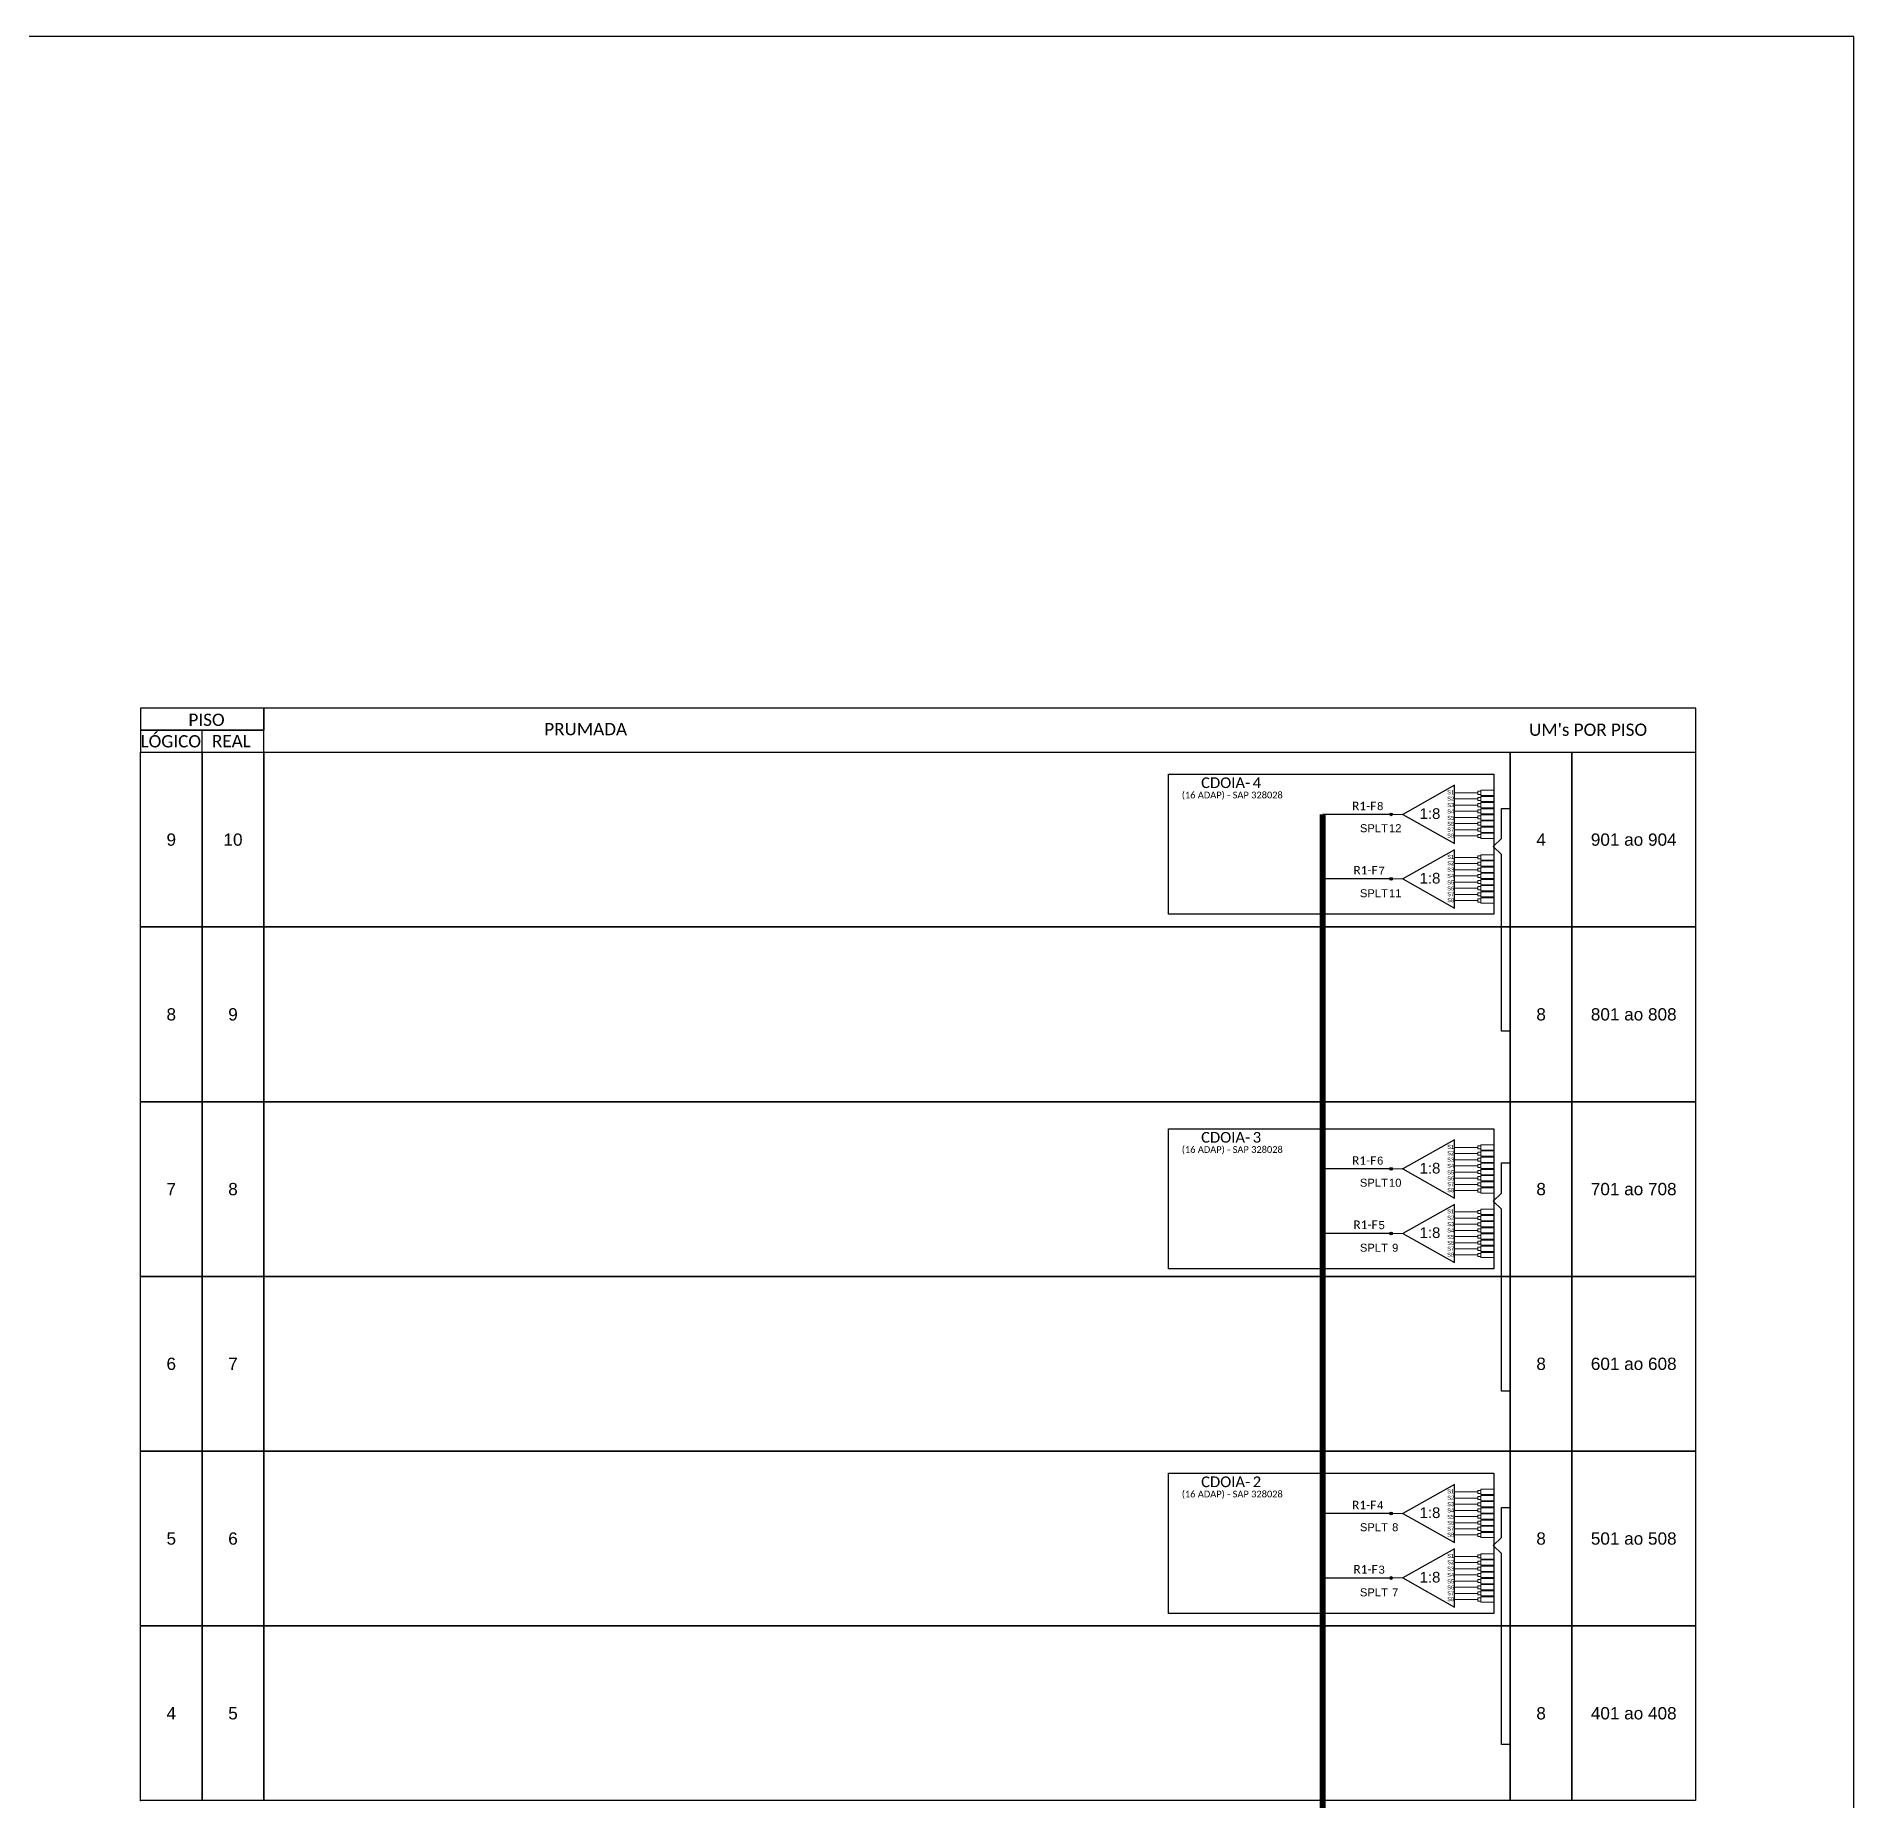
# Model space of a CAD drawing. Extents: x -95 to 749, y 705 to 1978.
# Drawn here: x 510.8 to 749.2, y 1067.6 to 1299 of the extents above; entities that cross this region are included whole.
import ezdxf
from ezdxf.enums import TextEntityAlignment as Align

# ---------------------------------------------------------------- set-up
doc = ezdxf.new("R2010")
doc.units = 0
doc.styles.add('ARIAL', font='arial.ttf')
doc.styles.add('WMF-Calibri0', font='calibri.ttf')

# ---------------------------------------------------------------- blocks, each defined once
blk = doc.blocks.new('SPLT_1-8_SC-APC')
at = {"color": 1}
blk.add_lwpolyline([(-7.37, -2.1), (-17.04, -7.55), (-7.37, -13), (-7.37, -2.1)], dxfattribs=at)
at = {"color": 3, "lineweight": 0}
for points in [[(-2.99, -3.22), (-2.41, -3.22), (-2.41, -3.8), (-2.99, -3.8)], [(-2.99, -4.38), (-2.41, -4.38), (-2.41, -4.95), (-2.99, -4.95)], [(-2.99, -5.53), (-2.41, -5.53), (-2.41, -6.1), (-2.99, -6.1)], [(-2.99, -6.68), (-2.41, -6.68), (-2.41, -7.26), (-2.99, -7.26)], [(-2.99, -7.84), (-2.41, -7.84), (-2.41, -8.41), (-2.99, -8.41)], [(-2.99, -8.99), (-2.41, -8.99), (-2.41, -9.56), (-2.99, -9.56)], [(-2.99, -10.14), (-2.41, -10.14), (-2.41, -10.72), (-2.99, -10.72)], [(-2.99, -11.3), (-2.41, -11.3), (-2.41, -11.87), (-2.99, -11.87)]]:
    blk.add_lwpolyline(points, close=True, dxfattribs=at)
for points in [[(-2.41, -3.02), (-2.41, -4)], [(-2.41, -3.02), (0, -3.02)], [(-2.99, -3.51), (-7.37, -3.51)], [(-7.37, -4.66), (-2.99, -4.66)], [(-7.37, -5.82), (-2.99, -5.82)], [(-2.41, -4), (0, -4)], [(-2.41, -4.17), (-2.41, -5.16)], [(-2.41, -4.17), (0, -4.17)], [(-2.41, -5.16), (0, -5.16)], [(-2.41, -5.32), (-2.41, -6.31)], [(-2.41, -5.32), (0, -5.32)], [(-2.41, -6.31), (0, -6.31)], [(-2.41, -6.48), (-2.41, -7.46)], [(-2.41, -6.48), (0, -6.48)], [(-7.37, -6.97), (-2.99, -6.97)], [(-7.37, -8.12), (-2.99, -8.12)], [(-7.37, -9.28), (-2.99, -9.28)], [(-2.41, -7.46), (0, -7.46)], [(-2.41, -7.63), (-2.41, -8.62)], [(-2.41, -7.63), (0, -7.63)], [(-2.41, -8.62), (0, -8.62)], [(-2.41, -8.78), (-2.41, -9.77)], [(-2.41, -8.78), (0, -8.78)], [(-2.41, -9.77), (0, -9.77)], [(-2.41, -9.94), (-2.41, -10.92)], [(-2.41, -9.94), (0, -9.94)], [(-7.37, -10.43), (-2.99, -10.43)], [(-7.37, -11.58), (-2.99, -11.58)], [(-2.41, -10.92), (0, -10.92)], [(-2.41, -11.09), (-2.41, -12.08)], [(-2.41, -11.09), (0, -11.09)], [(-2.41, -12.08), (0, -12.08)]]:
    blk.add_lwpolyline(points, dxfattribs=at)
at = {"color": 1, "lineweight": 0}
blk.add_lwpolyline([(-17.04, -7.55), (-19.26, -7.55)], dxfattribs=at)
at = {"color": 1, "style": 'ARIAL'}
for s, height, p in [('S1', 0.75, (-8.74, -3.78)), ('1:8', 2, (-13.91, -8.4)), ('S2', 0.75, (-8.74, -4.97)), ('S3', 0.75, (-8.74, -6.18)), ('S4', 0.75, (-8.74, -7.36)), ('S5', 0.75, (-8.74, -8.57)), ('S6', 0.75, (-8.74, -9.69)), ('S7', 0.75, (-8.74, -10.78)), ('S8', 0.75, (-8.74, -11.9))]:
    blk.add_text(s, height=height, dxfattribs=at).set_placement(p)

msp = doc.modelspace()

# ---------------------------------------------------------------- hatches: boundary and pattern name
h = msp.add_hatch(color=3)
h.dxf.hatch_style = 1
edge = h.paths.add_edge_path()
edge.add_arc((688.55, 1196.97), 0.179, 0, 360)
h = msp.add_hatch(color=3)
h.dxf.hatch_style = 1
edge = h.paths.add_edge_path()
edge.add_arc((688.55, 1188.5), 0.179, 0, 360)
h = msp.add_hatch(color=3)
h.dxf.hatch_style = 1
edge = h.paths.add_edge_path()
edge.add_arc((688.55, 1150.46), 0.179, 0, 360)
h = msp.add_hatch(color=3)
h.dxf.hatch_style = 1
edge = h.paths.add_edge_path()
edge.add_arc((688.55, 1141.99), 0.179, 0, 360)
h = msp.add_hatch(color=3)
h.dxf.hatch_style = 1
edge = h.paths.add_edge_path()
edge.add_arc((688.55, 1105.27), 0.179, 0, 360)
h = msp.add_hatch(color=3)
h.dxf.hatch_style = 1
edge = h.paths.add_edge_path()
edge.add_arc((688.55, 1096.8), 0.179, 0, 360)

# ---------------------------------------------------------------- linework, layer by layer
for points in [[(-89.32, 705.02), (749.25, 705.02), (749.25, 1299.02), (-89.32, 1299.02), (-89.32, 705.02)], [(540.66, 1205.12), (728.52, 1205.12), (728.52, 1210.88), (540.66, 1210.88), (540.66, 1210.88), (540.66, 1208)], [(532.56, 1205.12), (532.56, 1208)]]:
    msp.add_lwpolyline(points)
for points in [[(524.46, 1208), (540.66, 1208), (540.66, 1210.88), (524.46, 1210.88)], [(524.46, 1205.12), (540.66, 1205.12), (540.66, 1208), (524.46, 1208)]]:
    msp.add_lwpolyline(points, close=True)
at = {"color": 7}
for points in [[(524.46, 1205.12), (532.56, 1205.12), (532.56, 1182.2), (524.46, 1182.2)], [(532.56, 1205.12), (540.66, 1205.12), (540.66, 1182.2), (532.56, 1182.2)], [(540.66, 1205.12), (704.19, 1205.12), (704.19, 1182.2), (540.66, 1182.2)], [(704.19, 1205.12), (712.29, 1205.12), (712.29, 1182.2), (704.19, 1182.2)], [(712.29, 1205.12), (728.49, 1205.12), (728.49, 1182.2), (712.29, 1182.2)], [(524.46, 1182.2), (532.56, 1182.2), (532.56, 1159.28), (524.46, 1159.28)], [(532.56, 1182.2), (540.66, 1182.2), (540.66, 1159.28), (532.56, 1159.28)], [(540.66, 1182.2), (704.19, 1182.2), (704.19, 1159.28), (540.66, 1159.28)], [(704.19, 1182.2), (712.29, 1182.2), (712.29, 1159.28), (704.19, 1159.28)], [(712.29, 1182.2), (728.49, 1182.2), (728.49, 1159.28), (712.29, 1159.28)], [(524.46, 1159.28), (532.56, 1159.28), (532.56, 1136.36), (524.46, 1136.36)], [(532.56, 1159.28), (540.66, 1159.28), (540.66, 1136.36), (532.56, 1136.36)], [(540.66, 1159.28), (704.19, 1159.28), (704.19, 1136.36), (540.66, 1136.36)], [(704.19, 1159.28), (712.29, 1159.28), (712.29, 1136.36), (704.19, 1136.36)], [(712.29, 1159.28), (728.49, 1159.28), (728.49, 1136.36), (712.29, 1136.36)], [(524.46, 1136.36), (532.56, 1136.36), (532.56, 1113.44), (524.46, 1113.44)], [(532.56, 1136.36), (540.66, 1136.36), (540.66, 1113.44), (532.56, 1113.44)], [(540.66, 1136.36), (704.19, 1136.36), (704.19, 1113.44), (540.66, 1113.44)], [(704.19, 1136.36), (712.29, 1136.36), (712.29, 1113.44), (704.19, 1113.44)], [(712.29, 1136.36), (728.49, 1136.36), (728.49, 1113.44), (712.29, 1113.44)], [(524.46, 1113.44), (532.56, 1113.44), (532.56, 1090.52), (524.46, 1090.52)], [(532.56, 1113.44), (540.66, 1113.44), (540.66, 1090.52), (532.56, 1090.52)], [(540.66, 1113.44), (704.19, 1113.44), (704.19, 1090.52), (540.66, 1090.52)], [(704.19, 1113.44), (712.29, 1113.44), (712.29, 1090.52), (704.19, 1090.52)], [(712.29, 1113.44), (728.49, 1113.44), (728.49, 1090.52), (712.29, 1090.52)], [(524.46, 1090.52), (532.56, 1090.52), (532.56, 1067.6), (524.46, 1067.6)], [(532.56, 1090.52), (540.66, 1090.52), (540.66, 1067.6), (532.56, 1067.6)], [(540.66, 1090.52), (704.19, 1090.52), (704.19, 1067.6), (540.66, 1067.6)], [(704.19, 1090.52), (712.29, 1090.52), (712.29, 1067.6), (704.19, 1067.6)], [(712.29, 1090.52), (728.49, 1090.52), (728.49, 1067.6), (712.29, 1067.6)]]:
    msp.add_lwpolyline(points, close=True, dxfattribs=at)
at = {"color": 1}
for points in [[(702.04, 1185.52), (702.04, 1185.52), (702.04, 1183.86), (659.36, 1183.86), (659.36, 1202.25), (664.85, 1202.25)], [(702.04, 1139.02), (702.04, 1139.02), (702.04, 1137.35), (659.36, 1137.35), (659.36, 1155.74), (664.85, 1155.74)], [(702.04, 1093.83), (702.04, 1093.83), (702.04, 1092.16), (659.36, 1092.16), (659.36, 1110.55), (664.85, 1110.55)]]:
    msp.add_lwpolyline(points, dxfattribs=at)
for points in [[(659.36, 1202.25), (702.04, 1202.25), (702.04, 1183.86), (659.36, 1183.86)], [(659.36, 1155.74), (702.04, 1155.74), (702.04, 1137.35), (659.36, 1137.35)], [(659.36, 1110.55), (702.04, 1110.55), (702.04, 1092.16), (659.36, 1092.16)]]:
    msp.add_lwpolyline(points, close=True, dxfattribs=at)
at = {"color": 5, "const_width": 0.77}
msp.add_lwpolyline([(652.89, 989.47), (652.89, 1008.37), (679.58, 1008.37), (679.58, 1196.97)], dxfattribs=at)
at = {"color": 5}
for points in [[(688.55, 1196.97), (679.58, 1196.97)], [(688.55, 1188.5), (679.58, 1188.5)], [(688.55, 1150.46), (679.58, 1150.46)], [(688.55, 1141.99), (679.58, 1141.99)], [(688.55, 1105.27), (679.58, 1105.27)], [(688.55, 1096.8), (679.58, 1096.8)]]:
    msp.add_lwpolyline(points, dxfattribs=at)
at = {"color": 3}
for points in [[(704.19, 1168.52), (703.04, 1168.52), (703.03, 1191.7), (701.94, 1192.76), (703.03, 1193.81), (703.03, 1197.76), (704.19, 1197.76)], [(704.19, 1121.31), (703.04, 1121.31), (703.03, 1145.19), (701.94, 1146.25), (703.03, 1147.3), (703.03, 1151.25), (704.19, 1151.25)], [(704.19, 1074.98), (703.04, 1074.98), (703.03, 1100), (701.94, 1101.06), (703.03, 1102.11), (703.03, 1106.06), (704.19, 1106.06)]]:
    msp.add_lwpolyline(points, dxfattribs=at)
for centre in [(688.55, 1196.97), (688.55, 1188.5), (688.55, 1150.46), (688.55, 1141.99), (688.55, 1105.27), (688.55, 1096.8)]:
    msp.add_circle(centre, 0.179, dxfattribs=at)
for p in [(690.11, 1196.97), (690.11, 1150.46), (690.11, 1105.27)]:
    msp.add_point(p)
at = {"color": 7}
for p in [(524.46, 1182.2), (524.46, 1159.28), (524.46, 1136.36), (524.46, 1113.44), (524.46, 1090.52), (524.46, 1067.6)]:
    msp.add_point(p, dxfattribs=at)

# ---------------------------------------------------------------- block references
at = {"color": 3, "xscale": 0.7, "yscale": 0.7, "zscale": 0.7}
for p in [(702.04, 1202.25), (702.04, 1193.78), (702.04, 1155.74), (702.04, 1147.28), (702.04, 1110.55), (702.04, 1102.09)]:
    msp.add_blockref('SPLT_1-8_SC-APC', p, dxfattribs=at)

# ---------------------------------------------------------------- texts
at = {"style": 'WMF-Calibri0'}
for s, p in [('     PISO', (527.93, 1208.57)), ('PRUMADA', (577.45, 1207.35)), ("UM's POR PISO", (706.66, 1207.27)), ('  LÓGICO', (523.35, 1205.75)), ('    REAL', (531.58, 1205.78))]:
    msp.add_text(s, height=1.61, dxfattribs=at).set_placement(p)
at = {"color": 1, "style": 'WMF-Calibri0'}
for s, p in [('CDOIA-', (663.63, 1200.42)), ('4', (670.4, 1200.42)), ('CDOIA-', (663.63, 1153.91)), ('3', (670.4, 1153.91)), ('CDOIA-', (663.63, 1108.72)), ('2', (670.4, 1108.72))]:
    msp.add_text(s, height=1.4, dxfattribs=at).set_placement(p)
for p in [(667.72, 1199.07), (667.72, 1152.57), (667.72, 1107.38)]:
    msp.add_text('(16 ADAP) - SAP 328028', height=0.875, dxfattribs=at).set_placement(p, align=Align.CENTER)
at = {"color": 5, "style": 'WMF-Calibri0'}
for p in [(683.44, 1197.52), (683.62, 1189.09), (683.44, 1151.01), (683.62, 1142.58), (683.44, 1105.82), (683.62, 1097.39)]:
    msp.add_text('R1-F', height=1.12, dxfattribs=at).set_placement(p)
at = {"color": 5, "style": 'ARIAL'}
for s, p in [('8', (687.13, 1197.53)), ('7', (687.32, 1189.06)), ('6', (687.13, 1151.03)), ('5', (687.32, 1142.56)), ('4', (687.13, 1105.84)), ('3', (687.32, 1097.37))]:
    msp.add_text(s, height=1.05, dxfattribs=at).set_placement(p, align=Align.CENTER)
at = {"color": 7, "style": 'ARIAL'}
for s, p in [('SPLT', (686.3, 1194.63)), ('12', (689.1, 1194.63)), ('SPLT', (686.3, 1186.1)), ('11', (689.1, 1186.1)), ('SPLT', (686.3, 1148.13)), ('10', (689.1, 1148.13)), ('SPLT', (686.3, 1139.6)), ('9', (689.1, 1139.6)), ('SPLT', (686.3, 1102.94)), ('8', (689.1, 1102.94)), ('SPLT', (686.3, 1094.4)), ('7', (689.1, 1094.4))]:
    msp.add_text(s, height=1.05, dxfattribs=at).set_placement(p, align=Align.CENTER)
for s, p in [('9', (528.51, 1193.66)), ('10', (536.61, 1193.66)), ('4', (708.24, 1193.66)), ('901 ao 904', (720.39, 1193.66)), ('8', (528.51, 1170.74)), ('9', (536.61, 1170.74)), ('8', (708.24, 1170.74)), ('801 ao 808', (720.39, 1170.74)), ('7', (528.51, 1147.82)), ('8', (536.61, 1147.82)), ('8', (708.24, 1147.82)), ('701 ao 708', (720.39, 1147.82)), ('6', (528.51, 1124.9)), ('7', (536.61, 1124.9)), ('8', (708.24, 1124.9)), ('601 ao 608', (720.39, 1124.9)), ('5', (528.51, 1101.98)), ('6', (536.61, 1101.98)), ('8', (708.24, 1101.98)), ('501 ao 508', (720.39, 1101.98)), ('4', (528.51, 1079.06)), ('5', (536.61, 1079.06)), ('8', (708.24, 1079.06)), ('401 ao 408', (720.39, 1079.06))]:
    msp.add_text(s, height=1.61, dxfattribs=at).set_placement(p, align=Align.MIDDLE_CENTER)

doc.saveas('drawing.dxf')
